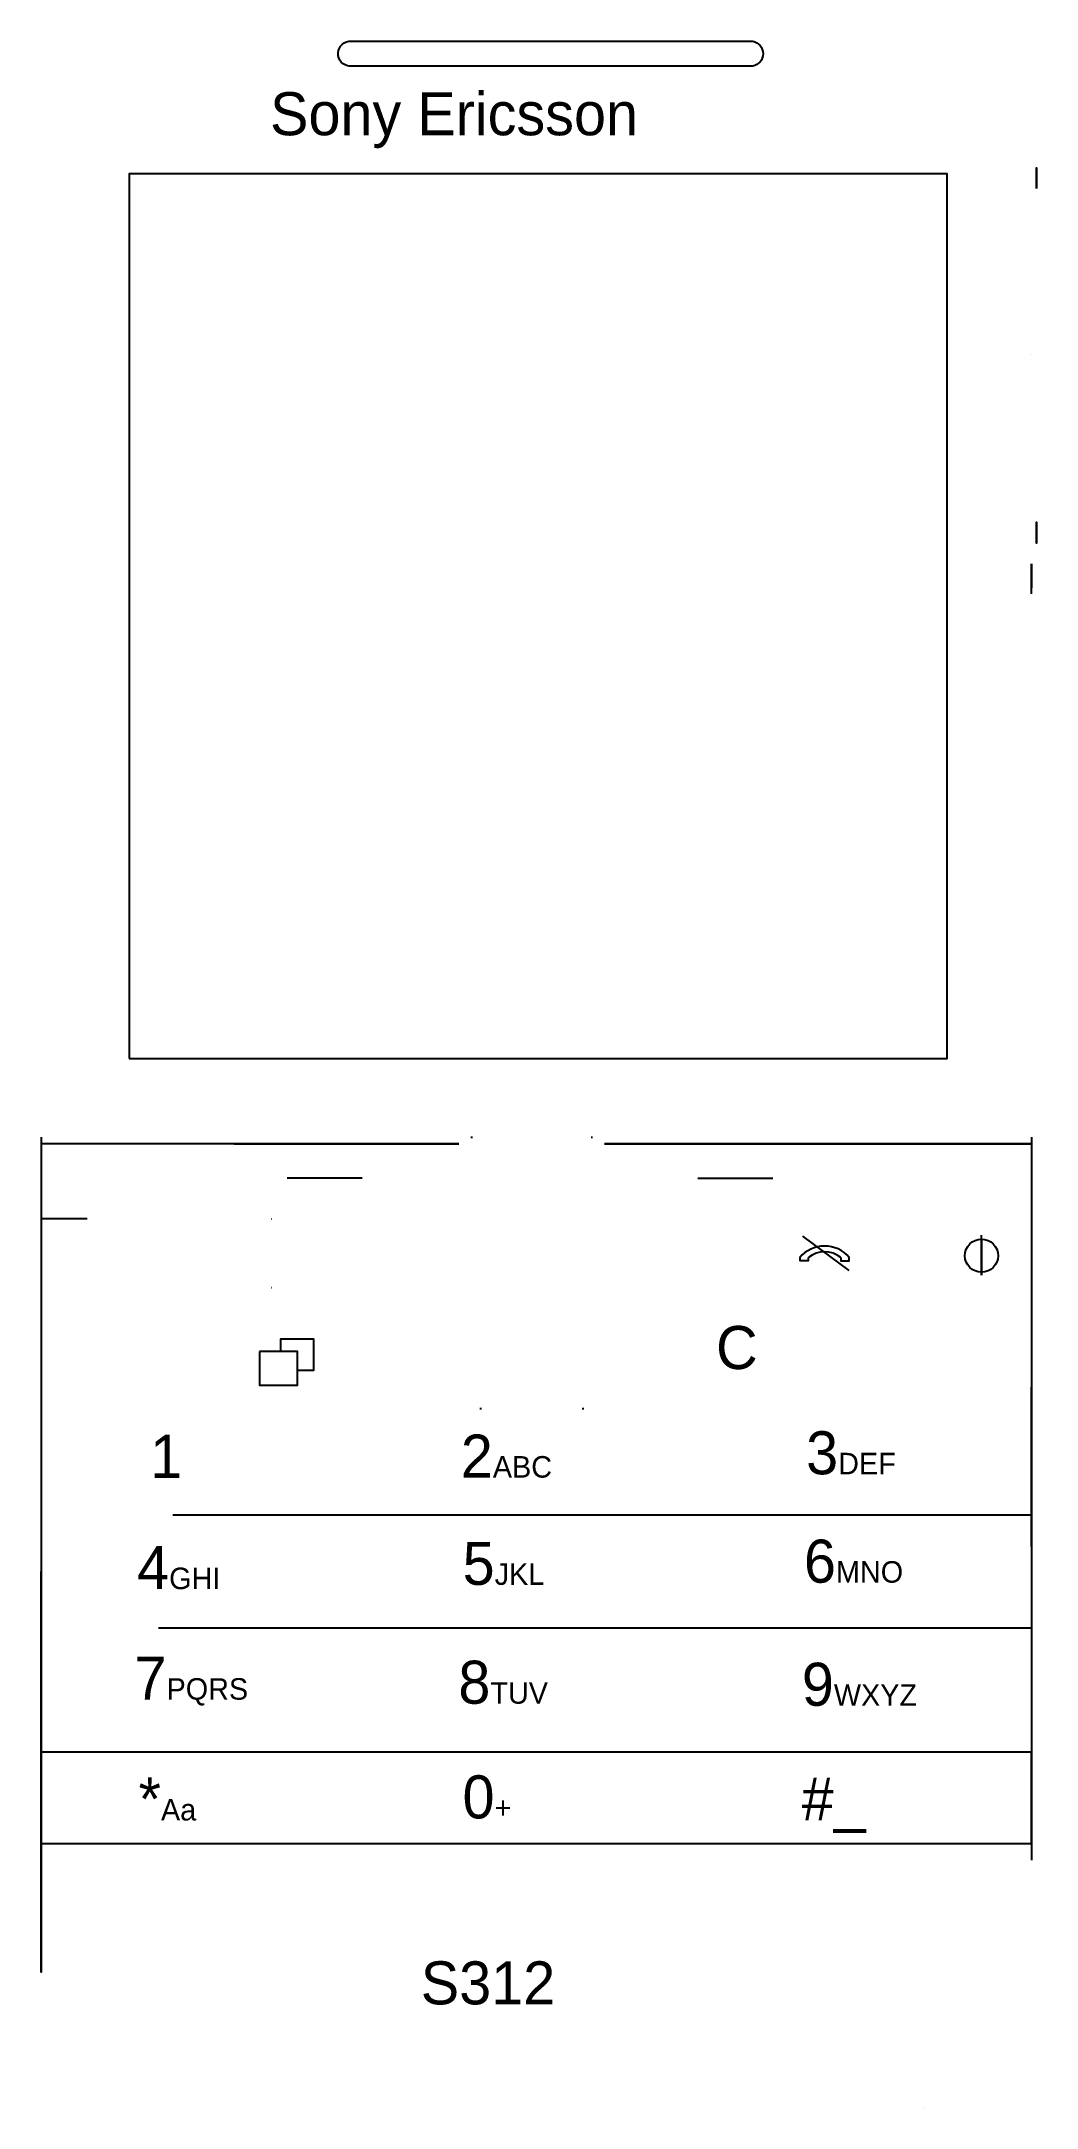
# Model space of a CAD drawing. Header units: inches. Extents: x 96 to 178, y 114 to 284.
import ezdxf

# ---------------------------------------------------------------- set-up
doc = ezdxf.new("R2010")
doc.units = ezdxf.units.IN
doc.header["$MEASUREMENT"] = 0

msp = doc.modelspace()

# ---------------------------------------------------------------- linework, layer by layer
at = {"color": 0, "extrusion": (1, 0, 0)}
for p, q in [((177.44, 257.92, -5.17), (177.44, 257.92, -10.02)), ((177.44, 257.92, -5.17), (177.44, 257.92, -10.02)), ((177.44, 238.31, -8.98), (177.44, 239.3, -7.26))]:
    msp.add_line(p, q, dxfattribs=at)
for p, q in [((96.31, 193.8), (96.31, 134.54)), ((177.44, 193.8), (177.44, 134.54)), ((122.6, 190.43), (116.46, 190.43)), ((150.11, 190.43), (156.25, 190.43)), ((100.07, 187.1), (96.31, 187.1)), ((168.56, 114.26), (168.56, 114.26))]:
    msp.add_line(p, q)
at = {"color": 0}
for p, q in [((130.53, 193.24), (96.31, 193.24)), ((112.12, 193.24), (130.53, 193.24)), ((131.51, 193.8), (131.63, 193.8)), ((141.36, 193.8), (141.48, 193.8)), ((177.44, 193.24), (142.46, 193.24)), ((142.46, 193.24), (177.44, 193.24)), ((115.15, 187.1), (115.16, 187.1)), ((162.49, 182.87, 1.1), (158.71, 185.69)), ((173.34, 182.48, 1.1), (173.34, 185.75, 1.1)), ((173.34, 184.08, 1.1), (173.34, 185.44, 1.1)), ((173.34, 185.44, 1.1), (173.34, 182.72, 1.1)), ((115.15, 181.47), (115.16, 181.47)), ((173.34, 182.72, 1.1), (173.34, 182.48, 1.1)), ((132.24, 171.57), (132.38, 171.57)), ((140.61, 171.57), (140.75, 171.57)), ((107.09, 162.83), (177.44, 162.83)), ((105.9, 153.59), (177.44, 153.59)), ((96.31, 143.43), (177.44, 143.43)), ((96.31, 143.36, -5.17), (96.31, 136.24, -5.17)), ((106.04, 143.43), (177.44, 143.43)), ((177.44, 135.91), (177.44, 143.43)), ((96.31, 135.91), (177.44, 135.91)), ((105.24, 135.91), (177.44, 135.91))]:
    msp.add_line(p, q, dxfattribs=at)
at = {"color": 0, "extrusion": (-1, 0, 0)}
for p, q in [((96.31, 151.82, -7.07), (96.31, 151.82, -5.17)), ((96.31, 151.82, -5.17), (96.31, 151.82, -9.65)), ((96.31, 150.48, -5.19), (96.31, 150.48, -9.65)), ((96.31, 150.48, -9.65), (96.31, 150.48, -5.17)), ((96.31, 148.66, -6.53), (96.31, 148.66, -5.17)), ((96.31, 148.66, -5.17), (96.31, 148.66, -9.65)), ((96.31, 146.88, -6.16), (96.31, 146.88, -5.17)), ((96.31, 146.88, -5.17), (96.31, 146.88, -9.65)), ((96.31, 145.14, -6.31), (96.31, 145.14, -5.17)), ((96.31, 145.14, -5.17), (96.31, 145.14, -9.65)), ((96.31, 143.36, -6.78), (96.31, 143.36, -5.17)), ((96.31, 143.36, -5.17), (96.31, 143.36, -9.65)), ((96.31, 141.58, -5.17), (96.31, 141.58, -9.65)), ((96.31, 139.84, -5.17), (96.31, 139.84, -9.65)), ((96.31, 138.06, -5.17), (96.31, 138.06, -9.65)), ((96.31, 136.24, -9.65), (96.31, 136.24, -5.17)), ((96.31, 134.57, -6.64), (96.31, 134.57, -5.17)), ((96.31, 134.57, -5.17), (96.31, 134.57, -9.65)), ((96.31, 132.9, -6.49), (96.31, 132.9, -5.17)), ((96.31, 132.9, -5.17), (96.31, 132.9, -9.65))]:
    msp.add_line(p, q, dxfattribs=at)
msp.add_lwpolyline([(121.79, 281.57, -1), (121.51, 283.6), (154.59, 283.6, -0.8369), (154.59, 281.57), (121.51, 281.57)], format="xyb")
at = {"color": 0}
for points in [[(103.51, 200.24), (170.51, 200.24), (170.51, 272.74), (103.51, 272.74)], [(114.19, 176.23), (114.19, 173.47), (117.31, 173.47), (117.31, 176.23)]]:
    msp.add_lwpolyline(points, close=True, dxfattribs=at)
at = {"color": 0, "extrusion": (1, 0, 1.16771e-30), "elevation": 177.85}
for points in [[(271.53, -6.26), (271.53, -9), (273.24, -7.57)], [(244.19, -6.26), (244.19, -9), (242.48, -7.57)]]:
    msp.add_lwpolyline(points, close=True, dxfattribs=at)
at = {"color": 0, "elevation": 1.1}
for points in [[(158.46, 183.93), (158.46, 183.68), (159.15, 183.68), (159.15, 183.93)], [(161.81, 183.94), (161.81, 183.66), (162.49, 183.66), (162.49, 183.94)]]:
    msp.add_lwpolyline(points, dxfattribs=at)
at = {"color": 0}
msp.add_lwpolyline([(115.93, 176.23), (115.93, 177.28), (118.62, 177.28), (118.62, 174.68), (117.31, 174.68)], dxfattribs=at)
at = {"color": 0, "extrusion": (-1, 0, 0), "elevation": -96.31}
for points in [[(-158.21, -4.39), (-125.35, -4.39), (-125.35, -10.44), (-158.21, -10.44)], [(-153.12, -5.17), (-131.36, -5.17), (-131.36, -9.65), (-153.12, -9.65)]]:
    msp.add_lwpolyline(points, close=True, dxfattribs=at)
at = {"color": 0, "extrusion": (1, 0, 0)}
for centre, radius in [((239.8, -6.41, 177.44), 0.983), ((166.77, -7, 177.44), 6.53)]:
    msp.add_circle(centre, radius, dxfattribs=at)
at = {"color": 0}
msp.add_circle((173.34, 184.08, 1.1), 1.36, dxfattribs=at)
for centre, radius, start, end in [((160.48, 182.22, 1.1), 2.65, 40.6027, 139.707), ((160.48, 182.23, 1.1), 2.16, 52.0972, 127.9028)]:
    msp.add_arc(centre, radius, start, end, dxfattribs=at)

# ---------------------------------------------------------------- texts
at = {"attachment_point": 1}
for s, insert, char_height, width in [('Sony Ericsson', (115.05, 279.43), 3.5272, 52.6309), ('C', (151.59, 178.32), 3.53, 8.4393), ('1', (105.23, 169.4, 1.76), 3.53, 15.0427), ('2{\\H0.5x;ABC}', (130.68, 169.42, 1.76), 3.5272, 52.254), ('3{\\H0.5x;DEF}', (158.97, 169.69, 1.76), 3.5272, 13.273), ('4{\\H0.5x;GHI}', (104.16, 160.28, 1.76), 3.5272, 5.4366), ('5{\\H0.5x;JKL}', (130.83, 160.63, 1.76), 3.5272, 11.3263), ('6{\\H0.5x;MNO}', (158.79, 160.81, 1.76), 3.5272, 10.4414), ('7{\\H0.5x;PQRS}', (103.95, 151.22, 1.76), 3.5272, 8.6346), ('8{\\H0.5x;TUV}', (130.48, 150.89, 1.76), 3.5272, 9.7335), ('9{\\H0.5x;WXYZ}', (158.62, 150.72, 1.76), 3.5272, 9.9105), ('*{\\H0.5x;Aa}', (104.28, 141.32, 1.76), 3.5272, 10.4414), ('0{\\H0.5x;+}', (130.82, 141.49, 1.76), 3.5272, 45.8676), ('#_', (158.61, 141.32, 1.76), 3.527, 11.8572), ('S312', (127.4, 126.25), 3.527, 39.2754)]:
    msp.add_mtext(s, dxfattribs=dict(at, insert=insert, char_height=char_height, width=width))

doc.saveas('drawing.dxf')
